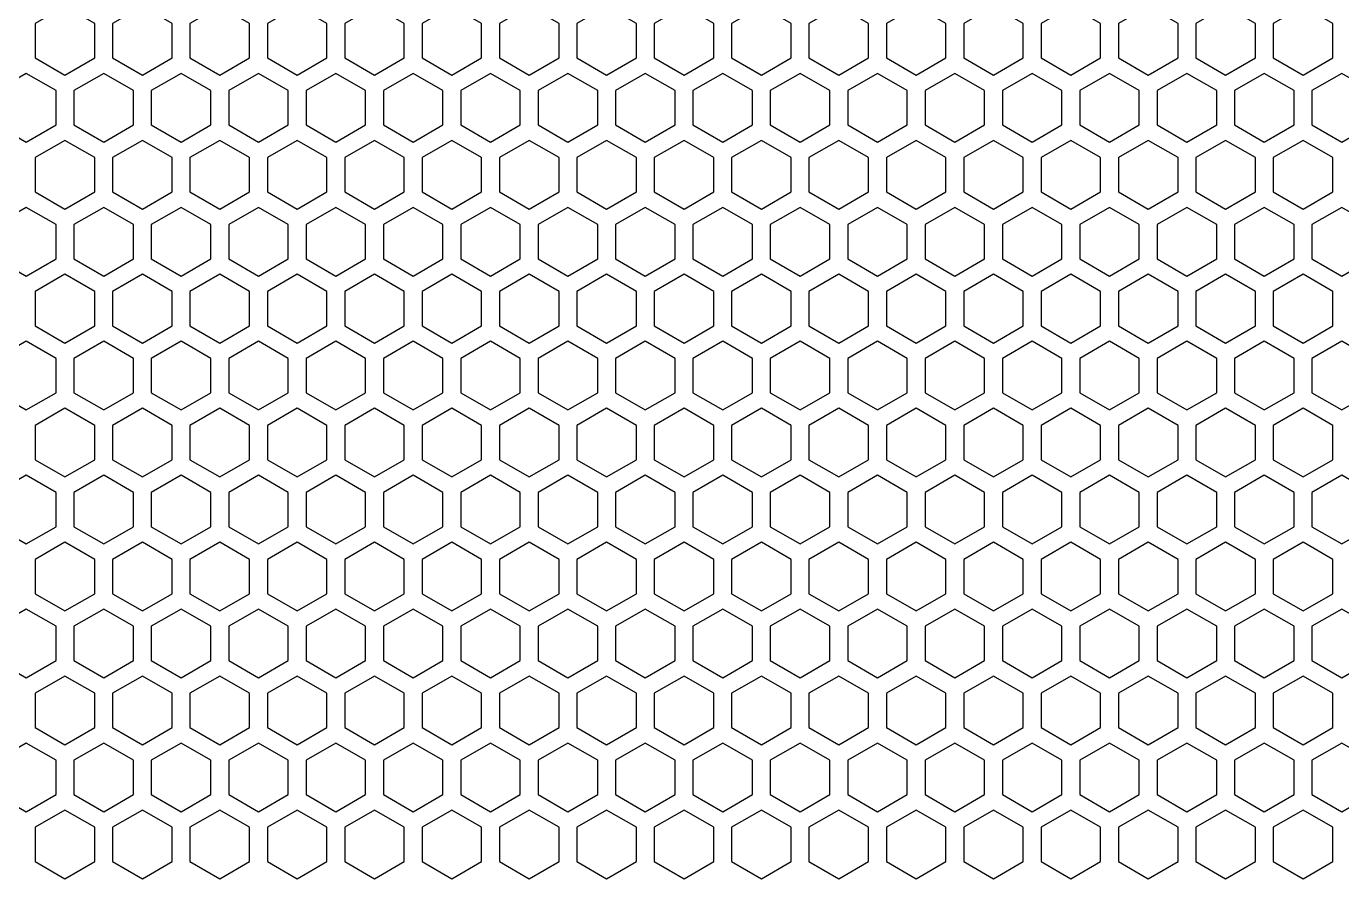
# Model space of a CAD drawing. Header units: millimetres. Extents: x 0 to 430, y 0 to 500.
# Drawn here: x 104.5 to 215, y 173.9 to 245.6 of the extents above; entities that cross this region are included whole.
import ezdxf

# ---------------------------------------------------------------- set-up
doc = ezdxf.new("R2010")
doc.units = ezdxf.units.MM
doc.layers.add('CUT', color=1, linetype='CONTINUOUS')

msp = doc.modelspace()

# ---------------------------------------------------------------- linework, layer by layer
at = {"layer": 'CUT'}
for points in [[(110.25, 245.8142), (107.75, 247.2576), (105.25, 245.8142), (105.25, 242.9275), (107.75, 241.4841), (110.25, 242.9275)], [(116.75, 245.8142), (114.25, 247.2576), (111.75, 245.8142), (111.75, 242.9275), (114.25, 241.4841), (116.75, 242.9275)], [(123.25, 245.8142), (120.75, 247.2576), (118.25, 245.8142), (118.25, 242.9275), (120.75, 241.4841), (123.25, 242.9275)], [(129.75, 245.8142), (127.25, 247.2576), (124.75, 245.8142), (124.75, 242.9275), (127.25, 241.4841), (129.75, 242.9275)], [(136.25, 245.8142), (133.75, 247.2576), (131.25, 245.8142), (131.25, 242.9275), (133.75, 241.4841), (136.25, 242.9275)], [(142.75, 245.8142), (140.25, 247.2576), (137.75, 245.8142), (137.75, 242.9275), (140.25, 241.4841), (142.75, 242.9275)], [(149.25, 245.8142), (146.75, 247.2576), (144.25, 245.8142), (144.25, 242.9275), (146.75, 241.4841), (149.25, 242.9275)], [(155.75, 245.8142), (153.25, 247.2576), (150.75, 245.8142), (150.75, 242.9275), (153.25, 241.4841), (155.75, 242.9275)], [(162.25, 245.8142), (159.75, 247.2576), (157.25, 245.8142), (157.25, 242.9275), (159.75, 241.4841), (162.25, 242.9275)], [(168.75, 245.8142), (166.25, 247.2576), (163.75, 245.8142), (163.75, 242.9275), (166.25, 241.4841), (168.75, 242.9275)], [(175.25, 245.8142), (172.75, 247.2576), (170.25, 245.8142), (170.25, 242.9275), (172.75, 241.4841), (175.25, 242.9275)], [(181.75, 245.8142), (179.25, 247.2576), (176.75, 245.8142), (176.75, 242.9275), (179.25, 241.4841), (181.75, 242.9275)], [(188.25, 245.8142), (185.75, 247.2576), (183.25, 245.8142), (183.25, 242.9275), (185.75, 241.4841), (188.25, 242.9275)], [(194.75, 245.8142), (192.25, 247.2576), (189.75, 245.8142), (189.75, 242.9275), (192.25, 241.4841), (194.75, 242.9275)], [(201.25, 245.8142), (198.75, 247.2576), (196.25, 245.8142), (196.25, 242.9275), (198.75, 241.4841), (201.25, 242.9275)], [(207.75, 245.8142), (205.25, 247.2576), (202.75, 245.8142), (202.75, 242.9275), (205.25, 241.4841), (207.75, 242.9275)], [(214.25, 245.8142), (211.75, 247.2576), (209.25, 245.8142), (209.25, 242.9275), (211.75, 241.4841), (214.25, 242.9275)], [(107, 240.185), (104.5, 241.6284), (102, 240.185), (102, 237.2983), (104.5, 235.8549), (107, 237.2983)], [(113.5, 240.185), (111, 241.6284), (108.5, 240.185), (108.5, 237.2983), (111, 235.8549), (113.5, 237.2983)], [(120, 240.185), (117.5, 241.6284), (115, 240.185), (115, 237.2983), (117.5, 235.8549), (120, 237.2983)], [(126.5, 240.185), (124, 241.6284), (121.5, 240.185), (121.5, 237.2983), (124, 235.8549), (126.5, 237.2983)], [(133, 240.185), (130.5, 241.6284), (128, 240.185), (128, 237.2983), (130.5, 235.8549), (133, 237.2983)], [(139.5, 240.185), (137, 241.6284), (134.5, 240.185), (134.5, 237.2983), (137, 235.8549), (139.5, 237.2983)], [(146, 240.185), (143.5, 241.6284), (141, 240.185), (141, 237.2983), (143.5, 235.8549), (146, 237.2983)], [(152.5, 240.185), (150, 241.6284), (147.5, 240.185), (147.5, 237.2983), (150, 235.8549), (152.5, 237.2983)], [(159, 240.185), (156.5, 241.6284), (154, 240.185), (154, 237.2983), (156.5, 235.8549), (159, 237.2983)], [(165.5, 240.185), (163, 241.6284), (160.5, 240.185), (160.5, 237.2983), (163, 235.8549), (165.5, 237.2983)], [(172, 240.185), (169.5, 241.6284), (167, 240.185), (167, 237.2983), (169.5, 235.8549), (172, 237.2983)], [(178.5, 240.185), (176, 241.6284), (173.5, 240.185), (173.5, 237.2983), (176, 235.8549), (178.5, 237.2983)], [(185, 240.185), (182.5, 241.6284), (180, 240.185), (180, 237.2983), (182.5, 235.8549), (185, 237.2983)], [(191.5, 240.185), (189, 241.6284), (186.5, 240.185), (186.5, 237.2983), (189, 235.8549), (191.5, 237.2983)], [(198, 240.185), (195.5, 241.6284), (193, 240.185), (193, 237.2983), (195.5, 235.8549), (198, 237.2983)], [(204.5, 240.185), (202, 241.6284), (199.5, 240.185), (199.5, 237.2983), (202, 235.8549), (204.5, 237.2983)], [(211, 240.185), (208.5, 241.6284), (206, 240.185), (206, 237.2983), (208.5, 235.8549), (211, 237.2983)], [(217.5, 240.185), (215, 241.6284), (212.5, 240.185), (212.5, 237.2983), (215, 235.8549), (217.5, 237.2983)], [(110.25, 234.5559), (107.75, 235.9993), (105.25, 234.5559), (105.25, 231.6691), (107.75, 230.2258), (110.25, 231.6691)], [(116.75, 234.5559), (114.25, 235.9993), (111.75, 234.5559), (111.75, 231.6691), (114.25, 230.2258), (116.75, 231.6691)], [(123.25, 234.5559), (120.75, 235.9993), (118.25, 234.5559), (118.25, 231.6691), (120.75, 230.2258), (123.25, 231.6691)], [(129.75, 234.5559), (127.25, 235.9993), (124.75, 234.5559), (124.75, 231.6691), (127.25, 230.2258), (129.75, 231.6691)], [(136.25, 234.5559), (133.75, 235.9993), (131.25, 234.5559), (131.25, 231.6691), (133.75, 230.2258), (136.25, 231.6691)], [(142.75, 234.5559), (140.25, 235.9993), (137.75, 234.5559), (137.75, 231.6691), (140.25, 230.2258), (142.75, 231.6691)], [(149.25, 234.5559), (146.75, 235.9993), (144.25, 234.5559), (144.25, 231.6691), (146.75, 230.2258), (149.25, 231.6691)], [(155.75, 234.5559), (153.25, 235.9993), (150.75, 234.5559), (150.75, 231.6691), (153.25, 230.2258), (155.75, 231.6691)], [(162.25, 234.5559), (159.75, 235.9993), (157.25, 234.5559), (157.25, 231.6691), (159.75, 230.2258), (162.25, 231.6691)], [(168.75, 234.5559), (166.25, 235.9993), (163.75, 234.5559), (163.75, 231.6691), (166.25, 230.2258), (168.75, 231.6691)], [(175.25, 234.5559), (172.75, 235.9993), (170.25, 234.5559), (170.25, 231.6691), (172.75, 230.2258), (175.25, 231.6691)], [(181.75, 234.5559), (179.25, 235.9993), (176.75, 234.5559), (176.75, 231.6691), (179.25, 230.2258), (181.75, 231.6691)], [(188.25, 234.5559), (185.75, 235.9993), (183.25, 234.5559), (183.25, 231.6691), (185.75, 230.2258), (188.25, 231.6691)], [(194.75, 234.5559), (192.25, 235.9993), (189.75, 234.5559), (189.75, 231.6691), (192.25, 230.2258), (194.75, 231.6691)], [(201.25, 234.5559), (198.75, 235.9993), (196.25, 234.5559), (196.25, 231.6691), (198.75, 230.2258), (201.25, 231.6691)], [(207.75, 234.5559), (205.25, 235.9993), (202.75, 234.5559), (202.75, 231.6691), (205.25, 230.2258), (207.75, 231.6691)], [(214.25, 234.5559), (211.75, 235.9993), (209.25, 234.5559), (209.25, 231.6691), (211.75, 230.2258), (214.25, 231.6691)], [(107, 228.9267), (104.5, 230.3701), (102, 228.9267), (102, 226.04), (104.5, 224.5966), (107, 226.04)], [(113.5, 228.9267), (111, 230.3701), (108.5, 228.9267), (108.5, 226.04), (111, 224.5966), (113.5, 226.04)], [(120, 228.9267), (117.5, 230.3701), (115, 228.9267), (115, 226.04), (117.5, 224.5966), (120, 226.04)], [(126.5, 228.9267), (124, 230.3701), (121.5, 228.9267), (121.5, 226.04), (124, 224.5966), (126.5, 226.04)], [(133, 228.9267), (130.5, 230.3701), (128, 228.9267), (128, 226.04), (130.5, 224.5966), (133, 226.04)], [(139.5, 228.9267), (137, 230.3701), (134.5, 228.9267), (134.5, 226.04), (137, 224.5966), (139.5, 226.04)], [(146, 228.9267), (143.5, 230.3701), (141, 228.9267), (141, 226.04), (143.5, 224.5966), (146, 226.04)], [(152.5, 228.9267), (150, 230.3701), (147.5, 228.9267), (147.5, 226.04), (150, 224.5966), (152.5, 226.04)], [(159, 228.9267), (156.5, 230.3701), (154, 228.9267), (154, 226.04), (156.5, 224.5966), (159, 226.04)], [(165.5, 228.9267), (163, 230.3701), (160.5, 228.9267), (160.5, 226.04), (163, 224.5966), (165.5, 226.04)], [(172, 228.9267), (169.5, 230.3701), (167, 228.9267), (167, 226.04), (169.5, 224.5966), (172, 226.04)], [(178.5, 228.9267), (176, 230.3701), (173.5, 228.9267), (173.5, 226.04), (176, 224.5966), (178.5, 226.04)], [(185, 228.9267), (182.5, 230.3701), (180, 228.9267), (180, 226.04), (182.5, 224.5966), (185, 226.04)], [(191.5, 228.9267), (189, 230.3701), (186.5, 228.9267), (186.5, 226.04), (189, 224.5966), (191.5, 226.04)], [(198, 228.9267), (195.5, 230.3701), (193, 228.9267), (193, 226.04), (195.5, 224.5966), (198, 226.04)], [(204.5, 228.9267), (202, 230.3701), (199.5, 228.9267), (199.5, 226.04), (202, 224.5966), (204.5, 226.04)], [(211, 228.9267), (208.5, 230.3701), (206, 228.9267), (206, 226.04), (208.5, 224.5966), (211, 226.04)], [(217.5, 228.9267), (215, 230.3701), (212.5, 228.9267), (212.5, 226.04), (215, 224.5966), (217.5, 226.04)], [(110.25, 223.2976), (107.75, 224.7409), (105.25, 223.2976), (105.25, 220.4108), (107.75, 218.9674), (110.25, 220.4108)], [(116.75, 223.2976), (114.25, 224.7409), (111.75, 223.2976), (111.75, 220.4108), (114.25, 218.9674), (116.75, 220.4108)], [(123.25, 223.2976), (120.75, 224.7409), (118.25, 223.2976), (118.25, 220.4108), (120.75, 218.9674), (123.25, 220.4108)], [(129.75, 223.2976), (127.25, 224.7409), (124.75, 223.2976), (124.75, 220.4108), (127.25, 218.9674), (129.75, 220.4108)], [(136.25, 223.2976), (133.75, 224.7409), (131.25, 223.2976), (131.25, 220.4108), (133.75, 218.9674), (136.25, 220.4108)], [(142.75, 223.2976), (140.25, 224.7409), (137.75, 223.2976), (137.75, 220.4108), (140.25, 218.9674), (142.75, 220.4108)], [(149.25, 223.2976), (146.75, 224.7409), (144.25, 223.2976), (144.25, 220.4108), (146.75, 218.9674), (149.25, 220.4108)], [(155.75, 223.2976), (153.25, 224.7409), (150.75, 223.2976), (150.75, 220.4108), (153.25, 218.9674), (155.75, 220.4108)], [(162.25, 223.2976), (159.75, 224.7409), (157.25, 223.2976), (157.25, 220.4108), (159.75, 218.9674), (162.25, 220.4108)], [(168.75, 223.2976), (166.25, 224.7409), (163.75, 223.2976), (163.75, 220.4108), (166.25, 218.9674), (168.75, 220.4108)], [(175.25, 223.2976), (172.75, 224.7409), (170.25, 223.2976), (170.25, 220.4108), (172.75, 218.9674), (175.25, 220.4108)], [(181.75, 223.2976), (179.25, 224.7409), (176.75, 223.2976), (176.75, 220.4108), (179.25, 218.9674), (181.75, 220.4108)], [(188.25, 223.2976), (185.75, 224.7409), (183.25, 223.2976), (183.25, 220.4108), (185.75, 218.9674), (188.25, 220.4108)], [(194.75, 223.2976), (192.25, 224.7409), (189.75, 223.2976), (189.75, 220.4108), (192.25, 218.9674), (194.75, 220.4108)], [(201.25, 223.2976), (198.75, 224.7409), (196.25, 223.2976), (196.25, 220.4108), (198.75, 218.9674), (201.25, 220.4108)], [(207.75, 223.2976), (205.25, 224.7409), (202.75, 223.2976), (202.75, 220.4108), (205.25, 218.9674), (207.75, 220.4108)], [(214.25, 223.2976), (211.75, 224.7409), (209.25, 223.2976), (209.25, 220.4108), (211.75, 218.9674), (214.25, 220.4108)], [(107, 217.6684), (104.5, 219.1118), (102, 217.6684), (102, 214.7816), (104.5, 213.3383), (107, 214.7816)], [(113.5, 217.6684), (111, 219.1118), (108.5, 217.6684), (108.5, 214.7816), (111, 213.3383), (113.5, 214.7816)], [(120, 217.6684), (117.5, 219.1118), (115, 217.6684), (115, 214.7816), (117.5, 213.3383), (120, 214.7816)], [(126.5, 217.6684), (124, 219.1118), (121.5, 217.6684), (121.5, 214.7816), (124, 213.3383), (126.5, 214.7816)], [(133, 217.6684), (130.5, 219.1118), (128, 217.6684), (128, 214.7816), (130.5, 213.3383), (133, 214.7816)], [(139.5, 217.6684), (137, 219.1118), (134.5, 217.6684), (134.5, 214.7816), (137, 213.3383), (139.5, 214.7816)], [(146, 217.6684), (143.5, 219.1118), (141, 217.6684), (141, 214.7816), (143.5, 213.3383), (146, 214.7816)], [(152.5, 217.6684), (150, 219.1118), (147.5, 217.6684), (147.5, 214.7816), (150, 213.3383), (152.5, 214.7816)], [(159, 217.6684), (156.5, 219.1118), (154, 217.6684), (154, 214.7816), (156.5, 213.3383), (159, 214.7816)], [(165.5, 217.6684), (163, 219.1118), (160.5, 217.6684), (160.5, 214.7816), (163, 213.3383), (165.5, 214.7816)], [(172, 217.6684), (169.5, 219.1118), (167, 217.6684), (167, 214.7816), (169.5, 213.3383), (172, 214.7816)], [(178.5, 217.6684), (176, 219.1118), (173.5, 217.6684), (173.5, 214.7816), (176, 213.3383), (178.5, 214.7816)], [(185, 217.6684), (182.5, 219.1118), (180, 217.6684), (180, 214.7816), (182.5, 213.3383), (185, 214.7816)], [(191.5, 217.6684), (189, 219.1118), (186.5, 217.6684), (186.5, 214.7816), (189, 213.3383), (191.5, 214.7816)], [(198, 217.6684), (195.5, 219.1118), (193, 217.6684), (193, 214.7816), (195.5, 213.3383), (198, 214.7816)], [(204.5, 217.6684), (202, 219.1118), (199.5, 217.6684), (199.5, 214.7816), (202, 213.3383), (204.5, 214.7816)], [(211, 217.6684), (208.5, 219.1118), (206, 217.6684), (206, 214.7816), (208.5, 213.3383), (211, 214.7816)], [(217.5, 217.6684), (215, 219.1118), (212.5, 217.6684), (212.5, 214.7816), (215, 213.3383), (217.5, 214.7816)], [(110.25, 212.0392), (107.75, 213.4826), (105.25, 212.0392), (105.25, 209.1525), (107.75, 207.7091), (110.25, 209.1525)], [(116.75, 212.0392), (114.25, 213.4826), (111.75, 212.0392), (111.75, 209.1525), (114.25, 207.7091), (116.75, 209.1525)], [(123.25, 212.0392), (120.75, 213.4826), (118.25, 212.0392), (118.25, 209.1525), (120.75, 207.7091), (123.25, 209.1525)], [(129.75, 212.0392), (127.25, 213.4826), (124.75, 212.0392), (124.75, 209.1525), (127.25, 207.7091), (129.75, 209.1525)], [(136.25, 212.0392), (133.75, 213.4826), (131.25, 212.0392), (131.25, 209.1525), (133.75, 207.7091), (136.25, 209.1525)], [(142.75, 212.0392), (140.25, 213.4826), (137.75, 212.0392), (137.75, 209.1525), (140.25, 207.7091), (142.75, 209.1525)], [(149.25, 212.0392), (146.75, 213.4826), (144.25, 212.0392), (144.25, 209.1525), (146.75, 207.7091), (149.25, 209.1525)], [(155.75, 212.0392), (153.25, 213.4826), (150.75, 212.0392), (150.75, 209.1525), (153.25, 207.7091), (155.75, 209.1525)], [(162.25, 212.0392), (159.75, 213.4826), (157.25, 212.0392), (157.25, 209.1525), (159.75, 207.7091), (162.25, 209.1525)], [(168.75, 212.0392), (166.25, 213.4826), (163.75, 212.0392), (163.75, 209.1525), (166.25, 207.7091), (168.75, 209.1525)], [(175.25, 212.0392), (172.75, 213.4826), (170.25, 212.0392), (170.25, 209.1525), (172.75, 207.7091), (175.25, 209.1525)], [(181.75, 212.0392), (179.25, 213.4826), (176.75, 212.0392), (176.75, 209.1525), (179.25, 207.7091), (181.75, 209.1525)], [(188.25, 212.0392), (185.75, 213.4826), (183.25, 212.0392), (183.25, 209.1525), (185.75, 207.7091), (188.25, 209.1525)], [(194.75, 212.0392), (192.25, 213.4826), (189.75, 212.0392), (189.75, 209.1525), (192.25, 207.7091), (194.75, 209.1525)], [(201.25, 212.0392), (198.75, 213.4826), (196.25, 212.0392), (196.25, 209.1525), (198.75, 207.7091), (201.25, 209.1525)], [(207.75, 212.0392), (205.25, 213.4826), (202.75, 212.0392), (202.75, 209.1525), (205.25, 207.7091), (207.75, 209.1525)], [(214.25, 212.0392), (211.75, 213.4826), (209.25, 212.0392), (209.25, 209.1525), (211.75, 207.7091), (214.25, 209.1525)], [(107, 206.4101), (104.5, 207.8534), (102, 206.4101), (102, 203.5233), (104.5, 202.0799), (107, 203.5233)], [(113.5, 206.4101), (111, 207.8534), (108.5, 206.4101), (108.5, 203.5233), (111, 202.0799), (113.5, 203.5233)], [(120, 206.4101), (117.5, 207.8534), (115, 206.4101), (115, 203.5233), (117.5, 202.0799), (120, 203.5233)], [(126.5, 206.4101), (124, 207.8534), (121.5, 206.4101), (121.5, 203.5233), (124, 202.0799), (126.5, 203.5233)], [(133, 206.4101), (130.5, 207.8534), (128, 206.4101), (128, 203.5233), (130.5, 202.0799), (133, 203.5233)], [(139.5, 206.4101), (137, 207.8534), (134.5, 206.4101), (134.5, 203.5233), (137, 202.0799), (139.5, 203.5233)], [(146, 206.4101), (143.5, 207.8534), (141, 206.4101), (141, 203.5233), (143.5, 202.0799), (146, 203.5233)], [(152.5, 206.4101), (150, 207.8534), (147.5, 206.4101), (147.5, 203.5233), (150, 202.0799), (152.5, 203.5233)], [(159, 206.4101), (156.5, 207.8534), (154, 206.4101), (154, 203.5233), (156.5, 202.0799), (159, 203.5233)], [(165.5, 206.4101), (163, 207.8534), (160.5, 206.4101), (160.5, 203.5233), (163, 202.0799), (165.5, 203.5233)], [(172, 206.4101), (169.5, 207.8534), (167, 206.4101), (167, 203.5233), (169.5, 202.0799), (172, 203.5233)], [(178.5, 206.4101), (176, 207.8534), (173.5, 206.4101), (173.5, 203.5233), (176, 202.0799), (178.5, 203.5233)], [(185, 206.4101), (182.5, 207.8534), (180, 206.4101), (180, 203.5233), (182.5, 202.0799), (185, 203.5233)], [(191.5, 206.4101), (189, 207.8534), (186.5, 206.4101), (186.5, 203.5233), (189, 202.0799), (191.5, 203.5233)], [(198, 206.4101), (195.5, 207.8534), (193, 206.4101), (193, 203.5233), (195.5, 202.0799), (198, 203.5233)], [(204.5, 206.4101), (202, 207.8534), (199.5, 206.4101), (199.5, 203.5233), (202, 202.0799), (204.5, 203.5233)], [(211, 206.4101), (208.5, 207.8534), (206, 206.4101), (206, 203.5233), (208.5, 202.0799), (211, 203.5233)], [(217.5, 206.4101), (215, 207.8534), (212.5, 206.4101), (212.5, 203.5233), (215, 202.0799), (217.5, 203.5233)], [(110.25, 200.7809), (107.75, 202.2243), (105.25, 200.7809), (105.25, 197.8941), (107.75, 196.4508), (110.25, 197.8941)], [(116.75, 200.7809), (114.25, 202.2243), (111.75, 200.7809), (111.75, 197.8941), (114.25, 196.4508), (116.75, 197.8941)], [(123.25, 200.7809), (120.75, 202.2243), (118.25, 200.7809), (118.25, 197.8941), (120.75, 196.4508), (123.25, 197.8941)], [(129.75, 200.7809), (127.25, 202.2243), (124.75, 200.7809), (124.75, 197.8941), (127.25, 196.4508), (129.75, 197.8941)], [(136.25, 200.7809), (133.75, 202.2243), (131.25, 200.7809), (131.25, 197.8941), (133.75, 196.4508), (136.25, 197.8941)], [(142.75, 200.7809), (140.25, 202.2243), (137.75, 200.7809), (137.75, 197.8941), (140.25, 196.4508), (142.75, 197.8941)], [(149.25, 200.7809), (146.75, 202.2243), (144.25, 200.7809), (144.25, 197.8941), (146.75, 196.4508), (149.25, 197.8941)], [(155.75, 200.7809), (153.25, 202.2243), (150.75, 200.7809), (150.75, 197.8941), (153.25, 196.4508), (155.75, 197.8941)], [(162.25, 200.7809), (159.75, 202.2243), (157.25, 200.7809), (157.25, 197.8941), (159.75, 196.4508), (162.25, 197.8941)], [(168.75, 200.7809), (166.25, 202.2243), (163.75, 200.7809), (163.75, 197.8941), (166.25, 196.4508), (168.75, 197.8941)], [(175.25, 200.7809), (172.75, 202.2243), (170.25, 200.7809), (170.25, 197.8941), (172.75, 196.4508), (175.25, 197.8941)], [(181.75, 200.7809), (179.25, 202.2243), (176.75, 200.7809), (176.75, 197.8941), (179.25, 196.4508), (181.75, 197.8941)], [(188.25, 200.7809), (185.75, 202.2243), (183.25, 200.7809), (183.25, 197.8941), (185.75, 196.4508), (188.25, 197.8941)], [(194.75, 200.7809), (192.25, 202.2243), (189.75, 200.7809), (189.75, 197.8941), (192.25, 196.4508), (194.75, 197.8941)], [(201.25, 200.7809), (198.75, 202.2243), (196.25, 200.7809), (196.25, 197.8941), (198.75, 196.4508), (201.25, 197.8941)], [(207.75, 200.7809), (205.25, 202.2243), (202.75, 200.7809), (202.75, 197.8941), (205.25, 196.4508), (207.75, 197.8941)], [(214.25, 200.7809), (211.75, 202.2243), (209.25, 200.7809), (209.25, 197.8941), (211.75, 196.4508), (214.25, 197.8941)], [(107, 195.1517), (104.5, 196.5951), (102, 195.1517), (102, 192.265), (104.5, 190.8216), (107, 192.265)], [(113.5, 195.1517), (111, 196.5951), (108.5, 195.1517), (108.5, 192.265), (111, 190.8216), (113.5, 192.265)], [(120, 195.1517), (117.5, 196.5951), (115, 195.1517), (115, 192.265), (117.5, 190.8216), (120, 192.265)], [(126.5, 195.1517), (124, 196.5951), (121.5, 195.1517), (121.5, 192.265), (124, 190.8216), (126.5, 192.265)], [(133, 195.1517), (130.5, 196.5951), (128, 195.1517), (128, 192.265), (130.5, 190.8216), (133, 192.265)], [(139.5, 195.1517), (137, 196.5951), (134.5, 195.1517), (134.5, 192.265), (137, 190.8216), (139.5, 192.265)], [(146, 195.1517), (143.5, 196.5951), (141, 195.1517), (141, 192.265), (143.5, 190.8216), (146, 192.265)], [(152.5, 195.1517), (150, 196.5951), (147.5, 195.1517), (147.5, 192.265), (150, 190.8216), (152.5, 192.265)], [(159, 195.1517), (156.5, 196.5951), (154, 195.1517), (154, 192.265), (156.5, 190.8216), (159, 192.265)], [(165.5, 195.1517), (163, 196.5951), (160.5, 195.1517), (160.5, 192.265), (163, 190.8216), (165.5, 192.265)], [(172, 195.1517), (169.5, 196.5951), (167, 195.1517), (167, 192.265), (169.5, 190.8216), (172, 192.265)], [(178.5, 195.1517), (176, 196.5951), (173.5, 195.1517), (173.5, 192.265), (176, 190.8216), (178.5, 192.265)], [(185, 195.1517), (182.5, 196.5951), (180, 195.1517), (180, 192.265), (182.5, 190.8216), (185, 192.265)], [(191.5, 195.1517), (189, 196.5951), (186.5, 195.1517), (186.5, 192.265), (189, 190.8216), (191.5, 192.265)], [(198, 195.1517), (195.5, 196.5951), (193, 195.1517), (193, 192.265), (195.5, 190.8216), (198, 192.265)], [(204.5, 195.1517), (202, 196.5951), (199.5, 195.1517), (199.5, 192.265), (202, 190.8216), (204.5, 192.265)], [(211, 195.1517), (208.5, 196.5951), (206, 195.1517), (206, 192.265), (208.5, 190.8216), (211, 192.265)], [(217.5, 195.1517), (215, 196.5951), (212.5, 195.1517), (212.5, 192.265), (215, 190.8216), (217.5, 192.265)], [(110.25, 189.5226), (107.75, 190.9659), (105.25, 189.5226), (105.25, 186.6358), (107.75, 185.1924), (110.25, 186.6358)], [(116.75, 189.5226), (114.25, 190.9659), (111.75, 189.5226), (111.75, 186.6358), (114.25, 185.1924), (116.75, 186.6358)], [(123.25, 189.5226), (120.75, 190.9659), (118.25, 189.5226), (118.25, 186.6358), (120.75, 185.1924), (123.25, 186.6358)], [(129.75, 189.5226), (127.25, 190.9659), (124.75, 189.5226), (124.75, 186.6358), (127.25, 185.1924), (129.75, 186.6358)], [(136.25, 189.5226), (133.75, 190.9659), (131.25, 189.5226), (131.25, 186.6358), (133.75, 185.1924), (136.25, 186.6358)], [(142.75, 189.5226), (140.25, 190.9659), (137.75, 189.5226), (137.75, 186.6358), (140.25, 185.1924), (142.75, 186.6358)], [(149.25, 189.5226), (146.75, 190.9659), (144.25, 189.5226), (144.25, 186.6358), (146.75, 185.1924), (149.25, 186.6358)], [(155.75, 189.5226), (153.25, 190.9659), (150.75, 189.5226), (150.75, 186.6358), (153.25, 185.1924), (155.75, 186.6358)], [(162.25, 189.5226), (159.75, 190.9659), (157.25, 189.5226), (157.25, 186.6358), (159.75, 185.1924), (162.25, 186.6358)], [(168.75, 189.5226), (166.25, 190.9659), (163.75, 189.5226), (163.75, 186.6358), (166.25, 185.1924), (168.75, 186.6358)], [(175.25, 189.5226), (172.75, 190.9659), (170.25, 189.5226), (170.25, 186.6358), (172.75, 185.1924), (175.25, 186.6358)], [(181.75, 189.5226), (179.25, 190.9659), (176.75, 189.5226), (176.75, 186.6358), (179.25, 185.1924), (181.75, 186.6358)], [(188.25, 189.5226), (185.75, 190.9659), (183.25, 189.5226), (183.25, 186.6358), (185.75, 185.1924), (188.25, 186.6358)], [(194.75, 189.5226), (192.25, 190.9659), (189.75, 189.5226), (189.75, 186.6358), (192.25, 185.1924), (194.75, 186.6358)], [(201.25, 189.5226), (198.75, 190.9659), (196.25, 189.5226), (196.25, 186.6358), (198.75, 185.1924), (201.25, 186.6358)], [(207.75, 189.5226), (205.25, 190.9659), (202.75, 189.5226), (202.75, 186.6358), (205.25, 185.1924), (207.75, 186.6358)], [(214.25, 189.5226), (211.75, 190.9659), (209.25, 189.5226), (209.25, 186.6358), (211.75, 185.1924), (214.25, 186.6358)], [(107, 183.8934), (104.5, 185.3368), (102, 183.8934), (102, 181.0066), (104.5, 179.5633), (107, 181.0066)], [(113.5, 183.8934), (111, 185.3368), (108.5, 183.8934), (108.5, 181.0066), (111, 179.5633), (113.5, 181.0066)], [(120, 183.8934), (117.5, 185.3368), (115, 183.8934), (115, 181.0066), (117.5, 179.5633), (120, 181.0066)], [(126.5, 183.8934), (124, 185.3368), (121.5, 183.8934), (121.5, 181.0066), (124, 179.5633), (126.5, 181.0066)], [(133, 183.8934), (130.5, 185.3368), (128, 183.8934), (128, 181.0066), (130.5, 179.5633), (133, 181.0066)], [(139.5, 183.8934), (137, 185.3368), (134.5, 183.8934), (134.5, 181.0066), (137, 179.5633), (139.5, 181.0066)], [(146, 183.8934), (143.5, 185.3368), (141, 183.8934), (141, 181.0066), (143.5, 179.5633), (146, 181.0066)], [(152.5, 183.8934), (150, 185.3368), (147.5, 183.8934), (147.5, 181.0066), (150, 179.5633), (152.5, 181.0066)], [(159, 183.8934), (156.5, 185.3368), (154, 183.8934), (154, 181.0066), (156.5, 179.5633), (159, 181.0066)], [(165.5, 183.8934), (163, 185.3368), (160.5, 183.8934), (160.5, 181.0066), (163, 179.5633), (165.5, 181.0066)], [(172, 183.8934), (169.5, 185.3368), (167, 183.8934), (167, 181.0066), (169.5, 179.5633), (172, 181.0066)], [(178.5, 183.8934), (176, 185.3368), (173.5, 183.8934), (173.5, 181.0066), (176, 179.5633), (178.5, 181.0066)], [(185, 183.8934), (182.5, 185.3368), (180, 183.8934), (180, 181.0066), (182.5, 179.5633), (185, 181.0066)], [(191.5, 183.8934), (189, 185.3368), (186.5, 183.8934), (186.5, 181.0066), (189, 179.5633), (191.5, 181.0066)], [(198, 183.8934), (195.5, 185.3368), (193, 183.8934), (193, 181.0066), (195.5, 179.5633), (198, 181.0066)], [(204.5, 183.8934), (202, 185.3368), (199.5, 183.8934), (199.5, 181.0066), (202, 179.5633), (204.5, 181.0066)], [(211, 183.8934), (208.5, 185.3368), (206, 183.8934), (206, 181.0066), (208.5, 179.5633), (211, 181.0066)], [(217.5, 183.8934), (215, 185.3368), (212.5, 183.8934), (212.5, 181.0066), (215, 179.5633), (217.5, 181.0066)], [(110.25, 178.2642), (107.75, 179.7076), (105.25, 178.2642), (105.25, 175.3775), (107.75, 173.9341), (110.25, 175.3775)], [(116.75, 178.2642), (114.25, 179.7076), (111.75, 178.2642), (111.75, 175.3775), (114.25, 173.9341), (116.75, 175.3775)], [(123.25, 178.2642), (120.75, 179.7076), (118.25, 178.2642), (118.25, 175.3775), (120.75, 173.9341), (123.25, 175.3775)], [(129.75, 178.2642), (127.25, 179.7076), (124.75, 178.2642), (124.75, 175.3775), (127.25, 173.9341), (129.75, 175.3775)], [(136.25, 178.2642), (133.75, 179.7076), (131.25, 178.2642), (131.25, 175.3775), (133.75, 173.9341), (136.25, 175.3775)], [(142.75, 178.2642), (140.25, 179.7076), (137.75, 178.2642), (137.75, 175.3775), (140.25, 173.9341), (142.75, 175.3775)], [(149.25, 178.2642), (146.75, 179.7076), (144.25, 178.2642), (144.25, 175.3775), (146.75, 173.9341), (149.25, 175.3775)], [(155.75, 178.2642), (153.25, 179.7076), (150.75, 178.2642), (150.75, 175.3775), (153.25, 173.9341), (155.75, 175.3775)], [(162.25, 178.2642), (159.75, 179.7076), (157.25, 178.2642), (157.25, 175.3775), (159.75, 173.9341), (162.25, 175.3775)], [(168.75, 178.2642), (166.25, 179.7076), (163.75, 178.2642), (163.75, 175.3775), (166.25, 173.9341), (168.75, 175.3775)], [(175.25, 178.2642), (172.75, 179.7076), (170.25, 178.2642), (170.25, 175.3775), (172.75, 173.9341), (175.25, 175.3775)], [(181.75, 178.2642), (179.25, 179.7076), (176.75, 178.2642), (176.75, 175.3775), (179.25, 173.9341), (181.75, 175.3775)], [(188.25, 178.2642), (185.75, 179.7076), (183.25, 178.2642), (183.25, 175.3775), (185.75, 173.9341), (188.25, 175.3775)], [(194.75, 178.2642), (192.25, 179.7076), (189.75, 178.2642), (189.75, 175.3775), (192.25, 173.9341), (194.75, 175.3775)], [(201.25, 178.2642), (198.75, 179.7076), (196.25, 178.2642), (196.25, 175.3775), (198.75, 173.9341), (201.25, 175.3775)], [(207.75, 178.2642), (205.25, 179.7076), (202.75, 178.2642), (202.75, 175.3775), (205.25, 173.9341), (207.75, 175.3775)], [(214.25, 178.2642), (211.75, 179.7076), (209.25, 178.2642), (209.25, 175.3775), (211.75, 173.9341), (214.25, 175.3775)]]:
    msp.add_lwpolyline(points, close=True, dxfattribs=at)

doc.saveas('drawing.dxf')
